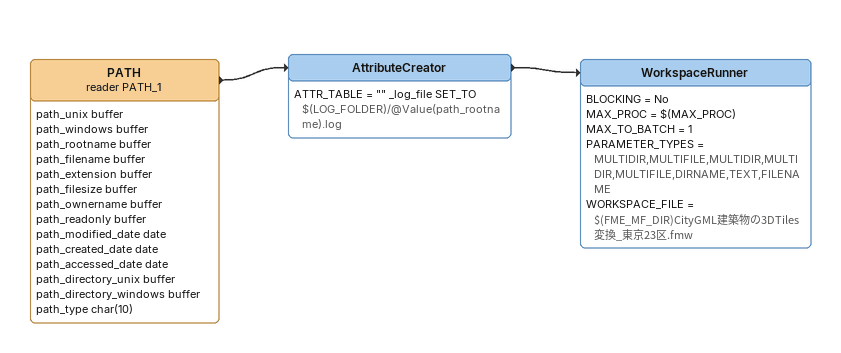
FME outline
PATH (reader PATH_1)
    attributes: path_unix buffer, path_windows buffer, path_rootname buffer, path_filename buffer, path_extension buffer, path_filesize buffer, path_ownername buffer, path_readonly buffer, path_modified_date date, path_created_date date, path_accessed_date date, path_directory_unix buffer, path_directory_windows buffer, path_type char(10)
    -> AttributeCreator
AttributeCreator
    ATTR_TABLE = "" _log_file SET_TO $(LOG_FOLDER)/@Value(path_rootname).log
    -> WorkspaceRunner
WorkspaceRunner
    BLOCKING = No
    MAX_PROC = $(MAX_PROC)
    MAX_TO_BATCH = 1
    PARAMETER_TYPES = MULTIDIR,MULTIFILE,MULTIDIR,MULTIDIR,MULTIFILE,DIRNAME,TEXT,FILENAME
    WORKSPACE_FILE = $(FME_MF_DIR)CityGML建築物の3DTiles変換_東京23区.fmw
